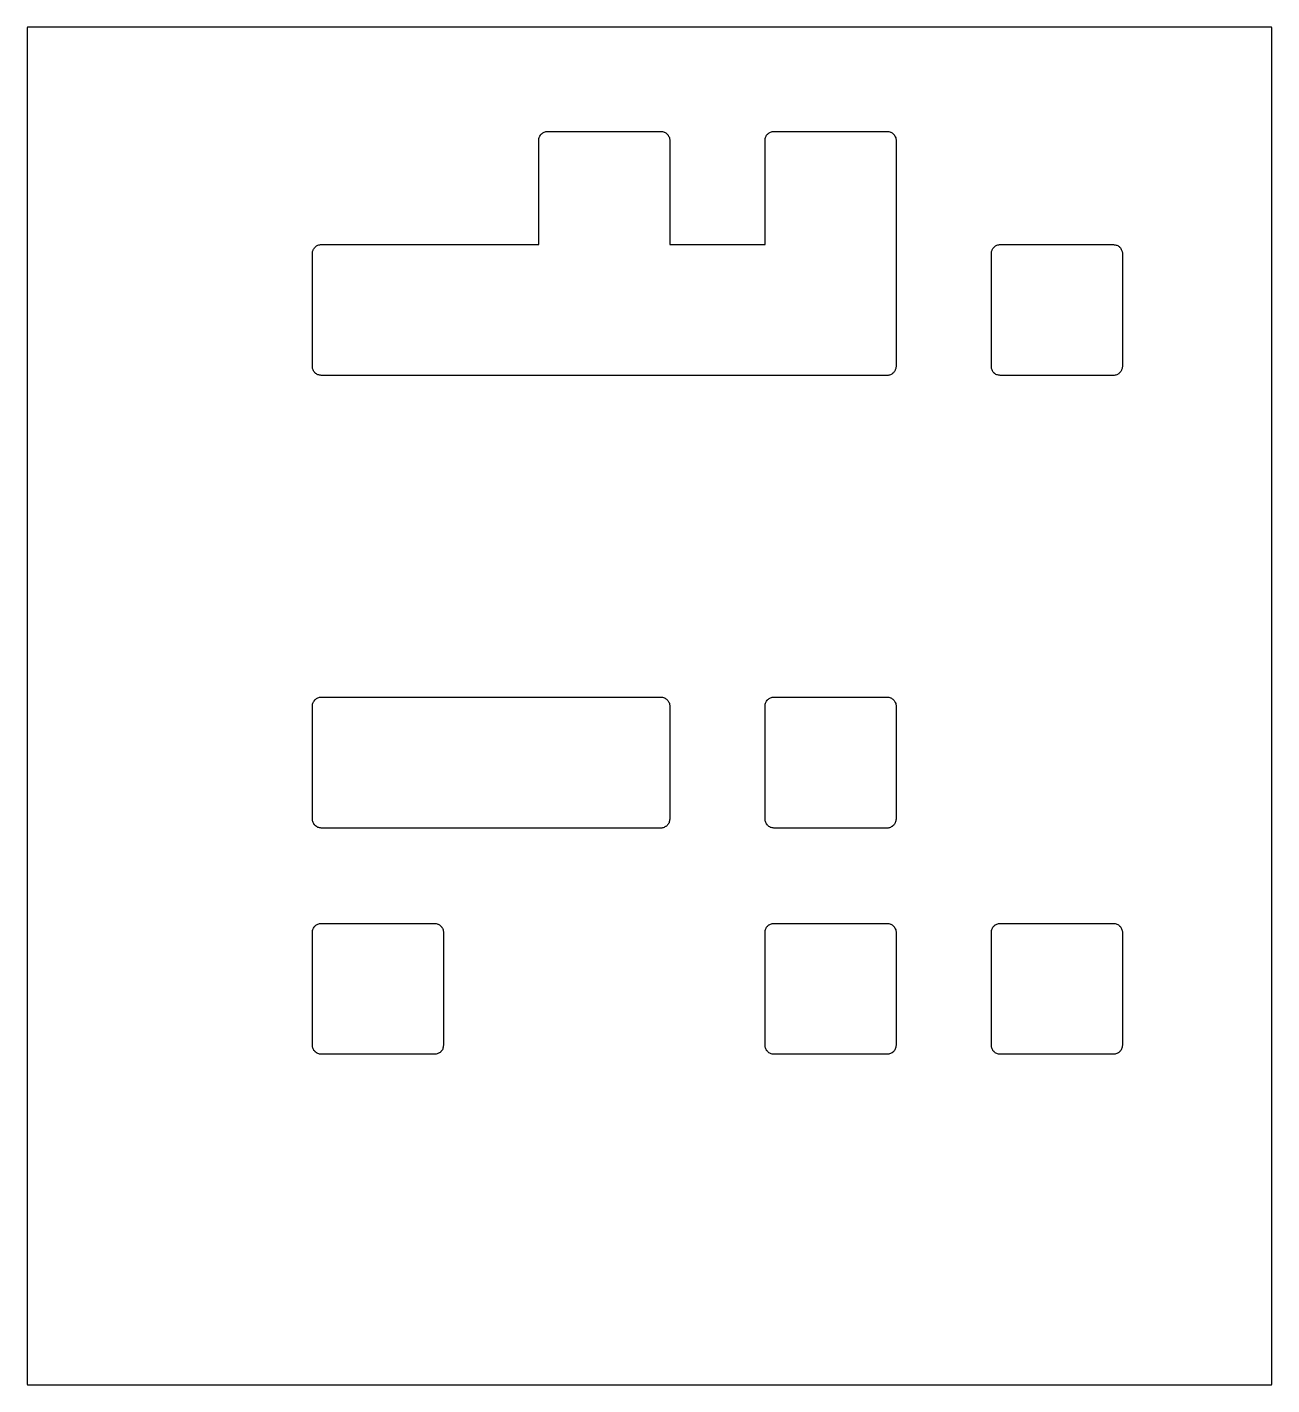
# Model space of a CAD drawing. Extents: x 49 to 143, y -158 to -38.
# Drawn here: x 111.63 to 118.62, y -123.57 to -115.95 of the extents above; entities that cross this region are included whole.
import ezdxf

# ---------------------------------------------------------------- set-up
doc = ezdxf.new("R2010")
doc.units = 0
doc.layers.add('BLACK', color=7, linetype='CONTINUOUS')

msp = doc.modelspace()

# ---------------------------------------------------------------- linework, layer by layer
at = {"layer": 'BLACK', "linetype": 'CONTINUOUS'}
for p, q in [((111.634, -115.952), (111.633, -115.957)), ((111.633, -115.957), (111.633, -123.565)), ((111.639, -115.951), (111.634, -115.952)), ((118.612, -115.951), (111.639, -115.951)), ((118.617, -115.952), (118.612, -115.951)), ((118.618, -115.957), (118.617, -115.952)), ((118.618, -123.565), (118.618, -115.957)), ((114.504, -116.585), (114.505, -116.581)), ((114.504, -116.586), (114.504, -116.585)), ((114.504, -117.171), (114.504, -116.586)), ((114.504, -116.586), (114.504, -116.586)), ((114.504, -116.586), (114.504, -116.586)), ((114.504, -116.586), (114.504, -116.586)), ((114.505, -116.576), (114.507, -116.571)), ((114.505, -116.581), (114.505, -116.576)), ((114.505, -116.576), (114.505, -116.576)), ((114.505, -116.576), (114.505, -116.576)), ((114.507, -116.571), (114.508, -116.567)), ((114.508, -116.566), (114.51, -116.562)), ((114.508, -116.567), (114.508, -116.566)), ((114.508, -116.566), (114.508, -116.566)), ((114.51, -116.562), (114.513, -116.558)), ((114.513, -116.558), (114.516, -116.554)), ((114.513, -116.558), (114.513, -116.558)), ((114.513, -116.558), (114.513, -116.558)), ((114.516, -116.554), (114.519, -116.551)), ((114.519, -116.55), (114.523, -116.547)), ((114.519, -116.551), (114.519, -116.55)), ((114.519, -116.55), (114.519, -116.55)), ((114.523, -116.547), (114.526, -116.544)), ((114.526, -116.544), (114.526, -116.544)), ((114.526, -116.544), (114.527, -116.544)), ((114.527, -116.544), (114.531, -116.542)), ((114.531, -116.542), (114.535, -116.54)), ((114.535, -116.54), (114.54, -116.538)), ((114.535, -116.54), (114.535, -116.54)), ((114.535, -116.54), (114.535, -116.54)), ((114.54, -116.538), (114.544, -116.537)), ((114.544, -116.537), (114.544, -116.537)), ((114.544, -116.537), (114.545, -116.537)), ((114.545, -116.537), (114.549, -116.536)), ((114.549, -116.536), (114.554, -116.536)), ((114.554, -116.536), (115.189, -116.536)), ((115.189, -116.536), (115.189, -116.536)), ((115.189, -116.536), (115.189, -116.536)), ((115.189, -116.536), (115.189, -116.536)), ((115.189, -116.536), (115.19, -116.536)), ((115.19, -116.536), (115.194, -116.537)), ((115.194, -116.537), (115.199, -116.537)), ((115.199, -116.537), (115.199, -116.537)), ((115.199, -116.537), (115.199, -116.537)), ((115.199, -116.537), (115.204, -116.539)), ((115.204, -116.539), (115.208, -116.54)), ((115.208, -116.54), (115.209, -116.54)), ((115.209, -116.54), (115.209, -116.54)), ((115.209, -116.54), (115.213, -116.542)), ((115.213, -116.542), (115.217, -116.545)), ((115.217, -116.545), (115.217, -116.545)), ((115.217, -116.545), (115.217, -116.545)), ((115.217, -116.545), (115.221, -116.548)), ((115.221, -116.548), (115.224, -116.551)), ((115.224, -116.551), (115.225, -116.551)), ((115.225, -116.551), (115.225, -116.551)), ((115.225, -116.551), (115.228, -116.555)), ((115.228, -116.555), (115.231, -116.558)), ((115.231, -116.558), (115.231, -116.558)), ((115.231, -116.558), (115.231, -116.559)), ((115.231, -116.559), (115.233, -116.563)), ((115.233, -116.563), (115.235, -116.567)), ((115.235, -116.567), (115.235, -116.567)), ((115.235, -116.567), (115.235, -116.567)), ((115.235, -116.567), (115.237, -116.572)), ((115.237, -116.572), (115.238, -116.576)), ((115.238, -116.576), (115.238, -116.576)), ((115.238, -116.576), (115.238, -116.577)), ((115.238, -116.577), (115.239, -116.581)), ((115.239, -116.581), (115.239, -116.586)), ((115.239, -116.586), (115.239, -117.171)), ((115.774, -116.585), (115.775, -116.581)), ((115.774, -116.586), (115.774, -116.585)), ((115.774, -117.171), (115.774, -116.586)), ((115.774, -116.586), (115.774, -116.586)), ((115.774, -116.586), (115.774, -116.586)), ((115.774, -116.586), (115.774, -116.586)), ((115.775, -116.576), (115.777, -116.571)), ((115.775, -116.581), (115.775, -116.576)), ((115.775, -116.576), (115.775, -116.576)), ((115.775, -116.576), (115.775, -116.576)), ((115.777, -116.571), (115.778, -116.567)), ((115.778, -116.566), (115.78, -116.562)), ((115.778, -116.567), (115.778, -116.566)), ((115.778, -116.566), (115.778, -116.566)), ((115.78, -116.562), (115.783, -116.558)), ((115.783, -116.558), (115.786, -116.554)), ((115.783, -116.558), (115.783, -116.558)), ((115.783, -116.558), (115.783, -116.558)), ((115.786, -116.554), (115.789, -116.551)), ((115.789, -116.55), (115.793, -116.547)), ((115.789, -116.551), (115.789, -116.55)), ((115.789, -116.55), (115.789, -116.55)), ((115.793, -116.547), (115.796, -116.544)), ((115.796, -116.544), (115.796, -116.544)), ((115.796, -116.544), (115.797, -116.544)), ((115.797, -116.544), (115.801, -116.542)), ((115.801, -116.542), (115.805, -116.54)), ((115.805, -116.54), (115.81, -116.538)), ((115.805, -116.54), (115.805, -116.54)), ((115.805, -116.54), (115.805, -116.54)), ((115.81, -116.538), (115.814, -116.537)), ((115.814, -116.537), (115.814, -116.537)), ((115.814, -116.537), (115.815, -116.537)), ((115.815, -116.537), (115.819, -116.536)), ((115.819, -116.536), (115.824, -116.536)), ((115.824, -116.536), (116.459, -116.536)), ((116.459, -116.536), (116.459, -116.536)), ((116.459, -116.536), (116.459, -116.536)), ((116.459, -116.536), (116.459, -116.536)), ((116.459, -116.536), (116.46, -116.536)), ((116.46, -116.536), (116.464, -116.537)), ((116.464, -116.537), (116.469, -116.537)), ((116.469, -116.537), (116.469, -116.537)), ((116.469, -116.537), (116.469, -116.537)), ((116.469, -116.537), (116.474, -116.539)), ((116.474, -116.539), (116.478, -116.54)), ((116.478, -116.54), (116.479, -116.54)), ((116.479, -116.54), (116.479, -116.54)), ((116.479, -116.54), (116.483, -116.542)), ((116.483, -116.542), (116.487, -116.545)), ((116.487, -116.545), (116.487, -116.545)), ((116.487, -116.545), (116.487, -116.545)), ((116.487, -116.545), (116.491, -116.548)), ((116.491, -116.548), (116.494, -116.551)), ((116.494, -116.551), (116.495, -116.551)), ((116.495, -116.551), (116.495, -116.551)), ((116.495, -116.551), (116.498, -116.555)), ((116.498, -116.555), (116.501, -116.558)), ((116.501, -116.558), (116.501, -116.558)), ((116.501, -116.558), (116.501, -116.559)), ((116.501, -116.559), (116.503, -116.563)), ((116.503, -116.563), (116.505, -116.567)), ((116.505, -116.567), (116.505, -116.567)), ((116.505, -116.567), (116.505, -116.567)), ((116.505, -116.567), (116.507, -116.572)), ((116.507, -116.572), (116.508, -116.576)), ((116.508, -116.576), (116.508, -116.576)), ((116.508, -116.576), (116.508, -116.577)), ((116.508, -116.577), (116.509, -116.581)), ((116.509, -116.581), (116.509, -116.586)), ((116.509, -116.586), (116.509, -117.856)), ((113.24, -117.197), (113.243, -117.193)), ((113.243, -117.193), (113.246, -117.189)), ((113.243, -117.193), (113.243, -117.193)), ((113.243, -117.193), (113.243, -117.193)), ((113.246, -117.189), (113.249, -117.186)), ((113.249, -117.185), (113.253, -117.182)), ((113.249, -117.186), (113.249, -117.185)), ((113.249, -117.185), (113.249, -117.185)), ((113.253, -117.182), (113.256, -117.179)), ((113.256, -117.179), (113.256, -117.179)), ((113.256, -117.179), (113.257, -117.179)), ((113.257, -117.179), (113.261, -117.177)), ((113.261, -117.177), (113.265, -117.175)), ((113.265, -117.175), (113.27, -117.173)), ((113.265, -117.175), (113.265, -117.175)), ((113.265, -117.175), (113.265, -117.175)), ((113.27, -117.173), (113.274, -117.172)), ((113.274, -117.172), (113.274, -117.172)), ((113.274, -117.172), (113.275, -117.172)), ((113.275, -117.172), (113.279, -117.171)), ((113.279, -117.171), (113.284, -117.171)), ((113.284, -117.171), (114.504, -117.171)), ((115.239, -117.171), (115.774, -117.171)), ((117.05, -117.197), (117.053, -117.193)), ((117.053, -117.193), (117.056, -117.189)), ((117.053, -117.193), (117.053, -117.193)), ((117.053, -117.193), (117.053, -117.193)), ((117.056, -117.189), (117.059, -117.186)), ((117.059, -117.185), (117.063, -117.182)), ((117.059, -117.186), (117.059, -117.185)), ((117.059, -117.185), (117.059, -117.185)), ((117.063, -117.182), (117.066, -117.179)), ((117.066, -117.179), (117.066, -117.179)), ((117.066, -117.179), (117.067, -117.179)), ((117.067, -117.179), (117.071, -117.177)), ((117.071, -117.177), (117.075, -117.175)), ((117.075, -117.175), (117.08, -117.173)), ((117.075, -117.175), (117.075, -117.175)), ((117.075, -117.175), (117.075, -117.175)), ((117.08, -117.173), (117.084, -117.172)), ((117.084, -117.172), (117.084, -117.172)), ((117.084, -117.172), (117.085, -117.172)), ((117.085, -117.172), (117.089, -117.171)), ((117.089, -117.171), (117.094, -117.171)), ((117.094, -117.171), (117.729, -117.171)), ((117.729, -117.171), (117.729, -117.171)), ((117.729, -117.171), (117.729, -117.171)), ((117.729, -117.171), (117.73, -117.171)), ((117.729, -117.171), (117.729, -117.171)), ((117.73, -117.171), (117.734, -117.172)), ((117.734, -117.172), (117.739, -117.172)), ((117.739, -117.172), (117.739, -117.172)), ((117.739, -117.172), (117.739, -117.172)), ((117.739, -117.172), (117.744, -117.174)), ((117.744, -117.174), (117.748, -117.175)), ((117.748, -117.175), (117.749, -117.175)), ((117.749, -117.175), (117.749, -117.175)), ((117.749, -117.175), (117.753, -117.177)), ((117.753, -117.177), (117.757, -117.18)), ((117.757, -117.18), (117.757, -117.18)), ((117.757, -117.18), (117.757, -117.18)), ((117.757, -117.18), (117.761, -117.183)), ((117.761, -117.183), (117.764, -117.186)), ((117.764, -117.186), (117.765, -117.186)), ((117.765, -117.186), (117.765, -117.186)), ((117.765, -117.186), (117.768, -117.19)), ((117.768, -117.19), (117.771, -117.193)), ((117.771, -117.193), (117.771, -117.193)), ((117.771, -117.193), (117.771, -117.194)), ((117.771, -117.194), (117.773, -117.198)), ((113.234, -117.22), (113.235, -117.216)), ((113.234, -117.221), (113.234, -117.22)), ((113.234, -117.856), (113.234, -117.221)), ((113.234, -117.221), (113.234, -117.221)), ((113.234, -117.221), (113.234, -117.221)), ((113.234, -117.221), (113.234, -117.221)), ((113.235, -117.211), (113.237, -117.206)), ((113.235, -117.216), (113.235, -117.211)), ((113.235, -117.211), (113.235, -117.211)), ((113.235, -117.211), (113.235, -117.211)), ((113.237, -117.206), (113.238, -117.202)), ((113.238, -117.201), (113.24, -117.197)), ((113.238, -117.202), (113.238, -117.201)), ((113.238, -117.201), (113.238, -117.201)), ((117.044, -117.22), (117.045, -117.216)), ((117.044, -117.221), (117.044, -117.22)), ((117.044, -117.856), (117.044, -117.221)), ((117.044, -117.221), (117.044, -117.221)), ((117.044, -117.221), (117.044, -117.221)), ((117.044, -117.221), (117.044, -117.221)), ((117.045, -117.211), (117.047, -117.206)), ((117.045, -117.216), (117.045, -117.211)), ((117.045, -117.211), (117.045, -117.211)), ((117.045, -117.211), (117.045, -117.211)), ((117.047, -117.206), (117.048, -117.202)), ((117.048, -117.201), (117.05, -117.197)), ((117.048, -117.202), (117.048, -117.201)), ((117.048, -117.201), (117.048, -117.201)), ((117.773, -117.198), (117.775, -117.202)), ((117.775, -117.202), (117.775, -117.202)), ((117.775, -117.202), (117.775, -117.202)), ((117.775, -117.202), (117.777, -117.207)), ((117.777, -117.207), (117.778, -117.211)), ((117.778, -117.211), (117.778, -117.211)), ((117.778, -117.211), (117.778, -117.212)), ((117.778, -117.212), (117.779, -117.216)), ((117.779, -117.216), (117.779, -117.221)), ((117.779, -117.221), (117.779, -117.856)), ((113.234, -117.861), (113.234, -117.856)), ((113.235, -117.865), (113.234, -117.861)), ((113.235, -117.866), (113.235, -117.865)), ((113.236, -117.87), (113.235, -117.866)), ((113.235, -117.866), (113.235, -117.866)), ((113.238, -117.875), (113.236, -117.87)), ((113.24, -117.879), (113.238, -117.875)), ((113.238, -117.875), (113.238, -117.875)), ((113.238, -117.875), (113.238, -117.875)), ((113.242, -117.883), (113.24, -117.879)), ((116.503, -117.88), (116.5, -117.884)), ((116.505, -117.876), (116.503, -117.88)), ((116.506, -117.871), (116.505, -117.875)), ((116.505, -117.875), (116.505, -117.876)), ((116.505, -117.876), (116.505, -117.876)), ((116.508, -117.866), (116.506, -117.871)), ((116.509, -117.857), (116.508, -117.861)), ((116.508, -117.861), (116.508, -117.866)), ((116.508, -117.866), (116.508, -117.866)), ((116.508, -117.866), (116.508, -117.866)), ((116.509, -117.856), (116.509, -117.856)), ((116.509, -117.856), (116.509, -117.856)), ((116.509, -117.856), (116.509, -117.857)), ((116.509, -117.856), (116.509, -117.856)), ((117.044, -117.861), (117.044, -117.856)), ((117.045, -117.865), (117.044, -117.861)), ((117.045, -117.866), (117.045, -117.865)), ((117.046, -117.87), (117.045, -117.866)), ((117.045, -117.866), (117.045, -117.866)), ((117.048, -117.875), (117.046, -117.87)), ((117.05, -117.879), (117.048, -117.875)), ((117.048, -117.875), (117.048, -117.875)), ((117.048, -117.875), (117.048, -117.875)), ((117.052, -117.883), (117.05, -117.879)), ((117.773, -117.88), (117.77, -117.884)), ((117.775, -117.876), (117.773, -117.88)), ((117.776, -117.871), (117.775, -117.875)), ((117.775, -117.875), (117.775, -117.876)), ((117.775, -117.876), (117.775, -117.876)), ((117.778, -117.866), (117.776, -117.871)), ((117.779, -117.857), (117.778, -117.861)), ((117.778, -117.861), (117.778, -117.866)), ((117.778, -117.866), (117.778, -117.866)), ((117.778, -117.866), (117.778, -117.866)), ((117.779, -117.856), (117.779, -117.856)), ((117.779, -117.856), (117.779, -117.856)), ((117.779, -117.856), (117.779, -117.856)), ((117.779, -117.856), (117.779, -117.857)), ((113.242, -117.884), (113.242, -117.883)), ((113.245, -117.887), (113.242, -117.884)), ((113.242, -117.884), (113.242, -117.884)), ((113.248, -117.891), (113.245, -117.887)), ((113.249, -117.891), (113.248, -117.891)), ((113.248, -117.891), (113.248, -117.891)), ((113.252, -117.894), (113.249, -117.891)), ((113.256, -117.897), (113.252, -117.894)), ((113.26, -117.9), (113.256, -117.897)), ((113.256, -117.897), (113.256, -117.897)), ((113.256, -117.897), (113.256, -117.897)), ((113.264, -117.902), (113.26, -117.9)), ((113.265, -117.902), (113.264, -117.902)), ((113.264, -117.902), (113.264, -117.902)), ((113.269, -117.903), (113.265, -117.902)), ((113.274, -117.905), (113.269, -117.903)), ((113.279, -117.905), (113.274, -117.905)), ((113.274, -117.905), (113.274, -117.905)), ((113.274, -117.905), (113.274, -117.905)), ((113.283, -117.906), (113.279, -117.905)), ((113.284, -117.906), (113.283, -117.906)), ((116.459, -117.906), (113.284, -117.906)), ((113.284, -117.906), (113.284, -117.906)), ((113.284, -117.906), (113.284, -117.906)), ((113.284, -117.906), (113.284, -117.906)), ((116.464, -117.906), (116.459, -117.906)), ((116.468, -117.905), (116.464, -117.906)), ((116.469, -117.905), (116.468, -117.905)), ((116.473, -117.904), (116.469, -117.905)), ((116.469, -117.905), (116.469, -117.905)), ((116.478, -117.902), (116.473, -117.904)), ((116.482, -117.9), (116.478, -117.902)), ((116.478, -117.902), (116.478, -117.902)), ((116.478, -117.902), (116.478, -117.902)), ((116.486, -117.898), (116.482, -117.9)), ((116.487, -117.898), (116.486, -117.898)), ((116.49, -117.895), (116.487, -117.898)), ((116.487, -117.898), (116.487, -117.898)), ((116.494, -117.892), (116.49, -117.895)), ((116.497, -117.888), (116.494, -117.891)), ((116.494, -117.891), (116.494, -117.892)), ((116.494, -117.892), (116.494, -117.892)), ((116.5, -117.884), (116.497, -117.888)), ((116.5, -117.884), (116.5, -117.884)), ((116.5, -117.884), (116.5, -117.884)), ((117.052, -117.884), (117.052, -117.883)), ((117.055, -117.887), (117.052, -117.884)), ((117.052, -117.884), (117.052, -117.884)), ((117.058, -117.891), (117.055, -117.887)), ((117.059, -117.891), (117.058, -117.891)), ((117.058, -117.891), (117.058, -117.891)), ((117.062, -117.894), (117.059, -117.891)), ((117.066, -117.897), (117.062, -117.894)), ((117.07, -117.9), (117.066, -117.897)), ((117.066, -117.897), (117.066, -117.897)), ((117.066, -117.897), (117.066, -117.897)), ((117.074, -117.902), (117.07, -117.9)), ((117.075, -117.902), (117.074, -117.902)), ((117.074, -117.902), (117.074, -117.902)), ((117.079, -117.903), (117.075, -117.902)), ((117.084, -117.905), (117.079, -117.903)), ((117.089, -117.905), (117.084, -117.905)), ((117.084, -117.905), (117.084, -117.905)), ((117.084, -117.905), (117.084, -117.905)), ((117.093, -117.906), (117.089, -117.905)), ((117.094, -117.906), (117.093, -117.906)), ((117.729, -117.906), (117.094, -117.906)), ((117.094, -117.906), (117.094, -117.906)), ((117.094, -117.906), (117.094, -117.906)), ((117.094, -117.906), (117.094, -117.906)), ((117.734, -117.906), (117.729, -117.906)), ((117.738, -117.905), (117.734, -117.906)), ((117.739, -117.905), (117.738, -117.905)), ((117.743, -117.904), (117.739, -117.905)), ((117.739, -117.905), (117.739, -117.905)), ((117.748, -117.902), (117.743, -117.904)), ((117.752, -117.9), (117.748, -117.902)), ((117.748, -117.902), (117.748, -117.902)), ((117.748, -117.902), (117.748, -117.902)), ((117.756, -117.898), (117.752, -117.9)), ((117.757, -117.898), (117.756, -117.898)), ((117.76, -117.895), (117.757, -117.898)), ((117.757, -117.898), (117.757, -117.898)), ((117.764, -117.892), (117.76, -117.895)), ((117.767, -117.888), (117.764, -117.891)), ((117.764, -117.891), (117.764, -117.892)), ((117.764, -117.892), (117.764, -117.892)), ((117.77, -117.884), (117.767, -117.888)), ((117.77, -117.884), (117.77, -117.884)), ((117.77, -117.884), (117.77, -117.884)), ((113.234, -119.76), (113.235, -119.756)), ((113.234, -119.761), (113.234, -119.76)), ((113.234, -120.396), (113.234, -119.761)), ((113.234, -119.761), (113.234, -119.761)), ((113.234, -119.761), (113.234, -119.761)), ((113.234, -119.761), (113.234, -119.761)), ((113.235, -119.751), (113.237, -119.746)), ((113.235, -119.756), (113.235, -119.751)), ((113.235, -119.751), (113.235, -119.751)), ((113.235, -119.751), (113.235, -119.751)), ((113.237, -119.746), (113.238, -119.742)), ((113.238, -119.741), (113.24, -119.737)), ((113.238, -119.742), (113.238, -119.741)), ((113.238, -119.741), (113.238, -119.741)), ((113.24, -119.737), (113.243, -119.733)), ((113.243, -119.733), (113.246, -119.729)), ((113.243, -119.733), (113.243, -119.733)), ((113.243, -119.733), (113.243, -119.733)), ((113.246, -119.729), (113.249, -119.726)), ((113.249, -119.725), (113.253, -119.722)), ((113.249, -119.726), (113.249, -119.725)), ((113.249, -119.725), (113.249, -119.725)), ((113.253, -119.722), (113.256, -119.719)), ((113.256, -119.719), (113.256, -119.719)), ((113.256, -119.719), (113.257, -119.719)), ((113.257, -119.719), (113.261, -119.717)), ((113.261, -119.717), (113.265, -119.715)), ((113.265, -119.715), (113.27, -119.713)), ((113.265, -119.715), (113.265, -119.715)), ((113.265, -119.715), (113.265, -119.715)), ((113.27, -119.713), (113.274, -119.712)), ((113.274, -119.712), (113.274, -119.712)), ((113.274, -119.712), (113.275, -119.712)), ((113.275, -119.712), (113.279, -119.711)), ((113.279, -119.711), (113.284, -119.711)), ((113.284, -119.711), (115.189, -119.711)), ((115.189, -119.711), (115.189, -119.711)), ((115.189, -119.711), (115.189, -119.711)), ((115.189, -119.711), (115.189, -119.711)), ((115.189, -119.711), (115.19, -119.711)), ((115.19, -119.711), (115.194, -119.712)), ((115.194, -119.712), (115.199, -119.712)), ((115.199, -119.712), (115.199, -119.712)), ((115.199, -119.712), (115.199, -119.712)), ((115.199, -119.712), (115.204, -119.714)), ((115.204, -119.714), (115.208, -119.715)), ((115.208, -119.715), (115.209, -119.715)), ((115.209, -119.715), (115.209, -119.715)), ((115.209, -119.715), (115.213, -119.717)), ((115.213, -119.717), (115.217, -119.72)), ((115.217, -119.72), (115.217, -119.72)), ((115.217, -119.72), (115.217, -119.72)), ((115.217, -119.72), (115.221, -119.723)), ((115.221, -119.723), (115.224, -119.726)), ((115.224, -119.726), (115.225, -119.726)), ((115.225, -119.726), (115.225, -119.726)), ((115.225, -119.726), (115.228, -119.73)), ((115.228, -119.73), (115.231, -119.733)), ((115.231, -119.733), (115.231, -119.733)), ((115.231, -119.733), (115.231, -119.734)), ((115.231, -119.734), (115.233, -119.738)), ((115.233, -119.738), (115.235, -119.742)), ((115.235, -119.742), (115.235, -119.742)), ((115.235, -119.742), (115.235, -119.742)), ((115.235, -119.742), (115.237, -119.747)), ((115.237, -119.747), (115.238, -119.751)), ((115.238, -119.751), (115.238, -119.751)), ((115.238, -119.751), (115.238, -119.752)), ((115.238, -119.752), (115.239, -119.756)), ((115.239, -119.756), (115.239, -119.761)), ((115.239, -119.761), (115.239, -120.396)), ((115.774, -119.76), (115.775, -119.756)), ((115.774, -119.761), (115.774, -119.76)), ((115.774, -120.396), (115.774, -119.761)), ((115.774, -119.761), (115.774, -119.761)), ((115.774, -119.761), (115.774, -119.761)), ((115.774, -119.761), (115.774, -119.761)), ((115.775, -119.751), (115.777, -119.746)), ((115.775, -119.756), (115.775, -119.751)), ((115.775, -119.751), (115.775, -119.751)), ((115.775, -119.751), (115.775, -119.751)), ((115.777, -119.746), (115.778, -119.742)), ((115.778, -119.741), (115.78, -119.737)), ((115.778, -119.742), (115.778, -119.741)), ((115.778, -119.741), (115.778, -119.741)), ((115.78, -119.737), (115.783, -119.733)), ((115.783, -119.733), (115.786, -119.729)), ((115.783, -119.733), (115.783, -119.733)), ((115.783, -119.733), (115.783, -119.733)), ((115.786, -119.729), (115.789, -119.726)), ((115.789, -119.725), (115.793, -119.722)), ((115.789, -119.726), (115.789, -119.725)), ((115.789, -119.725), (115.789, -119.725)), ((115.793, -119.722), (115.796, -119.719)), ((115.796, -119.719), (115.796, -119.719)), ((115.796, -119.719), (115.797, -119.719)), ((115.797, -119.719), (115.801, -119.717)), ((115.801, -119.717), (115.805, -119.715)), ((115.805, -119.715), (115.81, -119.713)), ((115.805, -119.715), (115.805, -119.715)), ((115.805, -119.715), (115.805, -119.715)), ((115.81, -119.713), (115.814, -119.712)), ((115.814, -119.712), (115.814, -119.712)), ((115.814, -119.712), (115.815, -119.712)), ((115.815, -119.712), (115.819, -119.711)), ((115.819, -119.711), (115.824, -119.711)), ((115.824, -119.711), (116.459, -119.711)), ((116.459, -119.711), (116.459, -119.711)), ((116.459, -119.711), (116.459, -119.711)), ((116.459, -119.711), (116.46, -119.711)), ((116.459, -119.711), (116.459, -119.711)), ((116.46, -119.711), (116.464, -119.712)), ((116.464, -119.712), (116.469, -119.712)), ((116.469, -119.712), (116.469, -119.712)), ((116.469, -119.712), (116.469, -119.712)), ((116.469, -119.712), (116.474, -119.714)), ((116.474, -119.714), (116.478, -119.715)), ((116.478, -119.715), (116.479, -119.715)), ((116.479, -119.715), (116.479, -119.715)), ((116.479, -119.715), (116.483, -119.717)), ((116.483, -119.717), (116.487, -119.72)), ((116.487, -119.72), (116.487, -119.72)), ((116.487, -119.72), (116.487, -119.72)), ((116.487, -119.72), (116.491, -119.723)), ((116.491, -119.723), (116.494, -119.726)), ((116.494, -119.726), (116.495, -119.726)), ((116.495, -119.726), (116.495, -119.726)), ((116.495, -119.726), (116.498, -119.73)), ((116.498, -119.73), (116.501, -119.733)), ((116.501, -119.733), (116.501, -119.733)), ((116.501, -119.733), (116.501, -119.734)), ((116.501, -119.734), (116.503, -119.738)), ((116.503, -119.738), (116.505, -119.742)), ((116.505, -119.742), (116.505, -119.742)), ((116.505, -119.742), (116.505, -119.742)), ((116.505, -119.742), (116.507, -119.747)), ((116.507, -119.747), (116.508, -119.751)), ((116.508, -119.751), (116.508, -119.751)), ((116.508, -119.751), (116.508, -119.752)), ((116.508, -119.752), (116.509, -119.756)), ((116.509, -119.756), (116.509, -119.761)), ((116.509, -119.761), (116.509, -120.396)), ((113.234, -120.401), (113.234, -120.396)), ((115.239, -120.396), (115.239, -120.396)), ((115.239, -120.396), (115.239, -120.396)), ((115.239, -120.396), (115.239, -120.396)), ((115.239, -120.396), (115.239, -120.397)), ((115.774, -120.401), (115.774, -120.396)), ((116.509, -120.396), (116.509, -120.396)), ((116.509, -120.396), (116.509, -120.396)), ((116.509, -120.396), (116.509, -120.396)), ((116.509, -120.396), (116.509, -120.397)), ((113.235, -120.405), (113.234, -120.401)), ((113.235, -120.406), (113.235, -120.405)), ((113.236, -120.41), (113.235, -120.406)), ((113.235, -120.406), (113.235, -120.406)), ((113.238, -120.415), (113.236, -120.41)), ((113.24, -120.419), (113.238, -120.415)), ((113.238, -120.415), (113.238, -120.415)), ((113.238, -120.415), (113.238, -120.415)), ((113.242, -120.423), (113.24, -120.419)), ((113.242, -120.424), (113.242, -120.423)), ((113.245, -120.427), (113.242, -120.424)), ((113.242, -120.424), (113.242, -120.424)), ((113.248, -120.431), (113.245, -120.427)), ((113.249, -120.431), (113.248, -120.431)), ((113.248, -120.431), (113.248, -120.431)), ((113.252, -120.434), (113.249, -120.431)), ((113.256, -120.437), (113.252, -120.434)), ((113.26, -120.44), (113.256, -120.437)), ((113.256, -120.437), (113.256, -120.437)), ((113.256, -120.437), (113.256, -120.437)), ((113.264, -120.442), (113.26, -120.44)), ((113.265, -120.442), (113.264, -120.442)), ((113.264, -120.442), (113.264, -120.442)), ((113.269, -120.443), (113.265, -120.442)), ((113.274, -120.445), (113.269, -120.443)), ((113.279, -120.445), (113.274, -120.445)), ((113.274, -120.445), (113.274, -120.445)), ((113.274, -120.445), (113.274, -120.445)), ((113.283, -120.446), (113.279, -120.445)), ((113.284, -120.446), (113.283, -120.446)), ((113.284, -120.446), (113.284, -120.446)), ((113.284, -120.446), (113.284, -120.446)), ((115.189, -120.446), (113.284, -120.446)), ((113.284, -120.446), (113.284, -120.446)), ((115.194, -120.446), (115.189, -120.446)), ((115.198, -120.445), (115.194, -120.446)), ((115.199, -120.445), (115.198, -120.445)), ((115.203, -120.444), (115.199, -120.445)), ((115.199, -120.445), (115.199, -120.445)), ((115.208, -120.442), (115.203, -120.444)), ((115.212, -120.44), (115.208, -120.442)), ((115.208, -120.442), (115.208, -120.442)), ((115.208, -120.442), (115.208, -120.442)), ((115.216, -120.438), (115.212, -120.44)), ((115.217, -120.438), (115.216, -120.438)), ((115.22, -120.435), (115.217, -120.438)), ((115.217, -120.438), (115.217, -120.438)), ((115.224, -120.432), (115.22, -120.435)), ((115.227, -120.428), (115.224, -120.431)), ((115.224, -120.431), (115.224, -120.432)), ((115.224, -120.432), (115.224, -120.432)), ((115.23, -120.424), (115.227, -120.428)), ((115.233, -120.42), (115.23, -120.424)), ((115.23, -120.424), (115.23, -120.424)), ((115.23, -120.424), (115.23, -120.424)), ((115.235, -120.416), (115.233, -120.42)), ((115.236, -120.411), (115.235, -120.415)), ((115.235, -120.415), (115.235, -120.416)), ((115.235, -120.416), (115.235, -120.416)), ((115.238, -120.406), (115.236, -120.411)), ((115.239, -120.397), (115.238, -120.401)), ((115.238, -120.401), (115.238, -120.406)), ((115.238, -120.406), (115.238, -120.406)), ((115.238, -120.406), (115.238, -120.406)), ((115.775, -120.405), (115.774, -120.401)), ((115.775, -120.406), (115.775, -120.405)), ((115.776, -120.41), (115.775, -120.406)), ((115.775, -120.406), (115.775, -120.406)), ((115.778, -120.415), (115.776, -120.41)), ((115.78, -120.419), (115.778, -120.415)), ((115.778, -120.415), (115.778, -120.415)), ((115.778, -120.415), (115.778, -120.415)), ((115.782, -120.423), (115.78, -120.419)), ((115.782, -120.424), (115.782, -120.423)), ((115.785, -120.427), (115.782, -120.424)), ((115.782, -120.424), (115.782, -120.424)), ((115.788, -120.431), (115.785, -120.427)), ((115.789, -120.431), (115.788, -120.431)), ((115.788, -120.431), (115.788, -120.431)), ((115.792, -120.434), (115.789, -120.431)), ((115.796, -120.437), (115.792, -120.434)), ((115.8, -120.44), (115.796, -120.437)), ((115.796, -120.437), (115.796, -120.437)), ((115.796, -120.437), (115.796, -120.437)), ((115.804, -120.442), (115.8, -120.44)), ((115.805, -120.442), (115.804, -120.442)), ((115.804, -120.442), (115.804, -120.442)), ((115.809, -120.443), (115.805, -120.442)), ((115.814, -120.445), (115.809, -120.443)), ((115.819, -120.445), (115.814, -120.445)), ((115.814, -120.445), (115.814, -120.445)), ((115.814, -120.445), (115.814, -120.445)), ((115.823, -120.446), (115.819, -120.445)), ((115.824, -120.446), (115.823, -120.446)), ((116.459, -120.446), (115.824, -120.446)), ((115.824, -120.446), (115.824, -120.446)), ((115.824, -120.446), (115.824, -120.446)), ((115.824, -120.446), (115.824, -120.446)), ((116.464, -120.446), (116.459, -120.446)), ((116.468, -120.445), (116.464, -120.446)), ((116.469, -120.445), (116.468, -120.445)), ((116.473, -120.444), (116.469, -120.445)), ((116.469, -120.445), (116.469, -120.445)), ((116.478, -120.442), (116.473, -120.444)), ((116.482, -120.44), (116.478, -120.442)), ((116.478, -120.442), (116.478, -120.442)), ((116.478, -120.442), (116.478, -120.442)), ((116.486, -120.438), (116.482, -120.44)), ((116.487, -120.438), (116.486, -120.438)), ((116.49, -120.435), (116.487, -120.438)), ((116.487, -120.438), (116.487, -120.438)), ((116.494, -120.432), (116.49, -120.435)), ((116.497, -120.428), (116.494, -120.431)), ((116.494, -120.431), (116.494, -120.432)), ((116.494, -120.432), (116.494, -120.432)), ((116.5, -120.424), (116.497, -120.428)), ((116.503, -120.42), (116.5, -120.424)), ((116.5, -120.424), (116.5, -120.424)), ((116.5, -120.424), (116.5, -120.424)), ((116.505, -120.416), (116.503, -120.42)), ((116.506, -120.411), (116.505, -120.415)), ((116.505, -120.415), (116.505, -120.416)), ((116.505, -120.416), (116.505, -120.416)), ((116.508, -120.406), (116.506, -120.411)), ((116.509, -120.397), (116.508, -120.401)), ((116.508, -120.401), (116.508, -120.406)), ((116.508, -120.406), (116.508, -120.406)), ((116.508, -120.406), (116.508, -120.406)), ((113.24, -121.007), (113.243, -121.003)), ((113.243, -121.003), (113.246, -120.999)), ((113.243, -121.003), (113.243, -121.003)), ((113.243, -121.003), (113.243, -121.003)), ((113.246, -120.999), (113.249, -120.996)), ((113.249, -120.995), (113.253, -120.992)), ((113.249, -120.996), (113.249, -120.995)), ((113.249, -120.995), (113.249, -120.995)), ((113.253, -120.992), (113.256, -120.989)), ((113.256, -120.989), (113.256, -120.989)), ((113.256, -120.989), (113.257, -120.989)), ((113.257, -120.989), (113.261, -120.987)), ((113.261, -120.987), (113.265, -120.985)), ((113.265, -120.985), (113.27, -120.983)), ((113.265, -120.985), (113.265, -120.985)), ((113.265, -120.985), (113.265, -120.985)), ((113.27, -120.983), (113.274, -120.982)), ((113.274, -120.982), (113.274, -120.982)), ((113.274, -120.982), (113.275, -120.982)), ((113.275, -120.982), (113.279, -120.981)), ((113.279, -120.981), (113.284, -120.981)), ((113.284, -120.981), (113.919, -120.981)), ((113.919, -120.981), (113.919, -120.981)), ((113.919, -120.981), (113.919, -120.981)), ((113.919, -120.981), (113.92, -120.981)), ((113.919, -120.981), (113.919, -120.981)), ((113.92, -120.981), (113.924, -120.982)), ((113.924, -120.982), (113.929, -120.982)), ((113.929, -120.982), (113.929, -120.982)), ((113.929, -120.982), (113.929, -120.982)), ((113.929, -120.982), (113.934, -120.984)), ((113.934, -120.984), (113.938, -120.985)), ((113.938, -120.985), (113.939, -120.985)), ((113.939, -120.985), (113.939, -120.985)), ((113.939, -120.985), (113.943, -120.987)), ((113.943, -120.987), (113.947, -120.99)), ((113.947, -120.99), (113.947, -120.99)), ((113.947, -120.99), (113.947, -120.99)), ((113.947, -120.99), (113.951, -120.993)), ((113.951, -120.993), (113.954, -120.996)), ((113.954, -120.996), (113.955, -120.996)), ((113.955, -120.996), (113.955, -120.996)), ((113.955, -120.996), (113.958, -121)), ((113.958, -121), (113.961, -121.003)), ((113.961, -121.003), (113.961, -121.003)), ((113.961, -121.003), (113.961, -121.004)), ((113.961, -121.004), (113.963, -121.008)), ((115.78, -121.007), (115.783, -121.003)), ((115.783, -121.003), (115.786, -120.999)), ((115.783, -121.003), (115.783, -121.003)), ((115.783, -121.003), (115.783, -121.003)), ((115.786, -120.999), (115.789, -120.996)), ((115.789, -120.995), (115.793, -120.992)), ((115.789, -120.996), (115.789, -120.995)), ((115.789, -120.995), (115.789, -120.995)), ((115.793, -120.992), (115.796, -120.989)), ((115.796, -120.989), (115.796, -120.989)), ((115.796, -120.989), (115.797, -120.989)), ((115.797, -120.989), (115.801, -120.987)), ((115.801, -120.987), (115.805, -120.985)), ((115.805, -120.985), (115.81, -120.983)), ((115.805, -120.985), (115.805, -120.985)), ((115.805, -120.985), (115.805, -120.985)), ((115.81, -120.983), (115.814, -120.982)), ((115.814, -120.982), (115.814, -120.982)), ((115.814, -120.982), (115.815, -120.982)), ((115.815, -120.982), (115.819, -120.981)), ((115.819, -120.981), (115.824, -120.981)), ((115.824, -120.981), (116.459, -120.981)), ((116.459, -120.981), (116.459, -120.981)), ((116.459, -120.981), (116.459, -120.981)), ((116.459, -120.981), (116.46, -120.981)), ((116.459, -120.981), (116.459, -120.981)), ((116.46, -120.981), (116.464, -120.982)), ((116.464, -120.982), (116.469, -120.982)), ((116.469, -120.982), (116.469, -120.982)), ((116.469, -120.982), (116.469, -120.982)), ((116.469, -120.982), (116.474, -120.984)), ((116.474, -120.984), (116.478, -120.985)), ((116.478, -120.985), (116.479, -120.985)), ((116.479, -120.985), (116.479, -120.985)), ((116.479, -120.985), (116.483, -120.987)), ((116.483, -120.987), (116.487, -120.99)), ((116.487, -120.99), (116.487, -120.99)), ((116.487, -120.99), (116.487, -120.99)), ((116.487, -120.99), (116.491, -120.993)), ((116.491, -120.993), (116.494, -120.996)), ((116.494, -120.996), (116.495, -120.996)), ((116.495, -120.996), (116.495, -120.996)), ((116.495, -120.996), (116.498, -121)), ((116.498, -121), (116.501, -121.003)), ((116.501, -121.003), (116.501, -121.003)), ((116.501, -121.003), (116.501, -121.004)), ((116.501, -121.004), (116.503, -121.008)), ((117.05, -121.007), (117.053, -121.003)), ((117.053, -121.003), (117.056, -120.999)), ((117.053, -121.003), (117.053, -121.003)), ((117.053, -121.003), (117.053, -121.003)), ((117.056, -120.999), (117.059, -120.996)), ((117.059, -120.995), (117.063, -120.992)), ((117.059, -120.996), (117.059, -120.995)), ((117.059, -120.995), (117.059, -120.995)), ((117.063, -120.992), (117.066, -120.989)), ((117.066, -120.989), (117.066, -120.989)), ((117.066, -120.989), (117.067, -120.989)), ((117.067, -120.989), (117.071, -120.987)), ((117.071, -120.987), (117.075, -120.985)), ((117.075, -120.985), (117.08, -120.983)), ((117.075, -120.985), (117.075, -120.985)), ((117.075, -120.985), (117.075, -120.985)), ((117.08, -120.983), (117.084, -120.982)), ((117.084, -120.982), (117.084, -120.982)), ((117.084, -120.982), (117.085, -120.982)), ((117.085, -120.982), (117.089, -120.981)), ((117.089, -120.981), (117.094, -120.981)), ((117.094, -120.981), (117.729, -120.981)), ((117.729, -120.981), (117.729, -120.981)), ((117.729, -120.981), (117.729, -120.981)), ((117.729, -120.981), (117.73, -120.981)), ((117.729, -120.981), (117.729, -120.981)), ((117.73, -120.981), (117.734, -120.982)), ((117.734, -120.982), (117.739, -120.982)), ((117.739, -120.982), (117.739, -120.982)), ((117.739, -120.982), (117.739, -120.982)), ((117.739, -120.982), (117.744, -120.984)), ((117.744, -120.984), (117.748, -120.985)), ((117.748, -120.985), (117.749, -120.985)), ((117.749, -120.985), (117.749, -120.985)), ((117.749, -120.985), (117.753, -120.987)), ((117.753, -120.987), (117.757, -120.99)), ((117.757, -120.99), (117.757, -120.99)), ((117.757, -120.99), (117.757, -120.99)), ((117.757, -120.99), (117.761, -120.993)), ((117.761, -120.993), (117.764, -120.996)), ((117.764, -120.996), (117.765, -120.996)), ((117.765, -120.996), (117.765, -120.996)), ((117.765, -120.996), (117.768, -121)), ((117.768, -121), (117.771, -121.003)), ((117.771, -121.003), (117.771, -121.003)), ((117.771, -121.003), (117.771, -121.004)), ((117.771, -121.004), (117.773, -121.008)), ((113.234, -121.03), (113.235, -121.026)), ((113.234, -121.031), (113.234, -121.03)), ((113.234, -121.666), (113.234, -121.031)), ((113.234, -121.031), (113.234, -121.031)), ((113.234, -121.031), (113.234, -121.031)), ((113.234, -121.031), (113.234, -121.031)), ((113.235, -121.021), (113.237, -121.016)), ((113.235, -121.026), (113.235, -121.021)), ((113.235, -121.021), (113.235, -121.021)), ((113.235, -121.021), (113.235, -121.021)), ((113.237, -121.016), (113.238, -121.012)), ((113.238, -121.011), (113.24, -121.007)), ((113.238, -121.012), (113.238, -121.011)), ((113.238, -121.011), (113.238, -121.011)), ((113.963, -121.008), (113.965, -121.012)), ((113.965, -121.012), (113.965, -121.012)), ((113.965, -121.012), (113.965, -121.012)), ((113.965, -121.012), (113.967, -121.017)), ((113.967, -121.017), (113.968, -121.021)), ((113.968, -121.021), (113.968, -121.021)), ((113.968, -121.021), (113.968, -121.022)), ((113.968, -121.022), (113.969, -121.026)), ((113.969, -121.026), (113.969, -121.031)), ((113.969, -121.031), (113.969, -121.666)), ((115.774, -121.03), (115.775, -121.026)), ((115.774, -121.031), (115.774, -121.03)), ((115.774, -121.666), (115.774, -121.031)), ((115.774, -121.031), (115.774, -121.031)), ((115.774, -121.031), (115.774, -121.031)), ((115.774, -121.031), (115.774, -121.031)), ((115.775, -121.021), (115.777, -121.016)), ((115.775, -121.026), (115.775, -121.021)), ((115.775, -121.021), (115.775, -121.021)), ((115.775, -121.021), (115.775, -121.021)), ((115.777, -121.016), (115.778, -121.012)), ((115.778, -121.011), (115.78, -121.007)), ((115.778, -121.012), (115.778, -121.011)), ((115.778, -121.011), (115.778, -121.011)), ((116.503, -121.008), (116.505, -121.012)), ((116.505, -121.012), (116.505, -121.012)), ((116.505, -121.012), (116.505, -121.012)), ((116.505, -121.012), (116.507, -121.017)), ((116.507, -121.017), (116.508, -121.021)), ((116.508, -121.021), (116.508, -121.021)), ((116.508, -121.021), (116.508, -121.022)), ((116.508, -121.022), (116.509, -121.026)), ((116.509, -121.026), (116.509, -121.031)), ((116.509, -121.031), (116.509, -121.666)), ((117.044, -121.03), (117.045, -121.026)), ((117.044, -121.031), (117.044, -121.03)), ((117.044, -121.666), (117.044, -121.031)), ((117.044, -121.031), (117.044, -121.031)), ((117.044, -121.031), (117.044, -121.031)), ((117.044, -121.031), (117.044, -121.031)), ((117.045, -121.021), (117.047, -121.016)), ((117.045, -121.026), (117.045, -121.021)), ((117.045, -121.021), (117.045, -121.021)), ((117.045, -121.021), (117.045, -121.021)), ((117.047, -121.016), (117.048, -121.012)), ((117.048, -121.011), (117.05, -121.007)), ((117.048, -121.012), (117.048, -121.011)), ((117.048, -121.011), (117.048, -121.011)), ((117.773, -121.008), (117.775, -121.012)), ((117.775, -121.012), (117.775, -121.012)), ((117.775, -121.012), (117.775, -121.012)), ((117.775, -121.012), (117.777, -121.017)), ((117.777, -121.017), (117.778, -121.021)), ((117.778, -121.021), (117.778, -121.021)), ((117.778, -121.021), (117.778, -121.022)), ((117.778, -121.022), (117.779, -121.026)), ((117.779, -121.026), (117.779, -121.031)), ((117.779, -121.031), (117.779, -121.666)), ((113.234, -121.671), (113.234, -121.666)), ((113.235, -121.675), (113.234, -121.671)), ((113.235, -121.676), (113.235, -121.675)), ((113.236, -121.68), (113.235, -121.676)), ((113.235, -121.676), (113.235, -121.676)), ((113.238, -121.685), (113.236, -121.68)), ((113.24, -121.689), (113.238, -121.685)), ((113.238, -121.685), (113.238, -121.685)), ((113.238, -121.685), (113.238, -121.685)), ((113.242, -121.693), (113.24, -121.689)), ((113.963, -121.69), (113.96, -121.694)), ((113.965, -121.686), (113.963, -121.69)), ((113.966, -121.681), (113.965, -121.685)), ((113.965, -121.685), (113.965, -121.686)), ((113.965, -121.686), (113.965, -121.686)), ((113.968, -121.676), (113.966, -121.681)), ((113.969, -121.667), (113.968, -121.671)), ((113.968, -121.671), (113.968, -121.676)), ((113.968, -121.676), (113.968, -121.676)), ((113.968, -121.676), (113.968, -121.676)), ((113.969, -121.666), (113.969, -121.666)), ((113.969, -121.666), (113.969, -121.666)), ((113.969, -121.666), (113.969, -121.666)), ((113.969, -121.666), (113.969, -121.667)), ((115.774, -121.671), (115.774, -121.666)), ((115.775, -121.675), (115.774, -121.671)), ((115.775, -121.676), (115.775, -121.675)), ((115.776, -121.68), (115.775, -121.676)), ((115.775, -121.676), (115.775, -121.676)), ((115.778, -121.685), (115.776, -121.68)), ((115.78, -121.689), (115.778, -121.685)), ((115.778, -121.685), (115.778, -121.685)), ((115.778, -121.685), (115.778, -121.685)), ((115.782, -121.693), (115.78, -121.689)), ((116.503, -121.69), (116.5, -121.694)), ((116.505, -121.686), (116.503, -121.69)), ((116.506, -121.681), (116.505, -121.685)), ((116.505, -121.685), (116.505, -121.686)), ((116.505, -121.686), (116.505, -121.686)), ((116.508, -121.676), (116.506, -121.681)), ((116.509, -121.667), (116.508, -121.671)), ((116.508, -121.671), (116.508, -121.676)), ((116.508, -121.676), (116.508, -121.676)), ((116.508, -121.676), (116.508, -121.676)), ((116.509, -121.666), (116.509, -121.666)), ((116.509, -121.666), (116.509, -121.666)), ((116.509, -121.666), (116.509, -121.666)), ((116.509, -121.666), (116.509, -121.667)), ((117.044, -121.671), (117.044, -121.666)), ((117.045, -121.675), (117.044, -121.671)), ((117.045, -121.676), (117.045, -121.675)), ((117.046, -121.68), (117.045, -121.676)), ((117.045, -121.676), (117.045, -121.676)), ((117.048, -121.685), (117.046, -121.68)), ((117.05, -121.689), (117.048, -121.685)), ((117.048, -121.685), (117.048, -121.685)), ((117.048, -121.685), (117.048, -121.685)), ((117.052, -121.693), (117.05, -121.689)), ((117.773, -121.69), (117.77, -121.694)), ((117.775, -121.686), (117.773, -121.69)), ((117.776, -121.681), (117.775, -121.685)), ((117.775, -121.685), (117.775, -121.686)), ((117.775, -121.686), (117.775, -121.686)), ((117.778, -121.676), (117.776, -121.681)), ((117.779, -121.667), (117.778, -121.671)), ((117.778, -121.671), (117.778, -121.676)), ((117.778, -121.676), (117.778, -121.676)), ((117.778, -121.676), (117.778, -121.676)), ((117.779, -121.666), (117.779, -121.666)), ((117.779, -121.666), (117.779, -121.666)), ((117.779, -121.666), (117.779, -121.666)), ((117.779, -121.666), (117.779, -121.667)), ((113.242, -121.694), (113.242, -121.693)), ((113.245, -121.697), (113.242, -121.694)), ((113.242, -121.694), (113.242, -121.694)), ((113.248, -121.701), (113.245, -121.697)), ((113.249, -121.701), (113.248, -121.701)), ((113.248, -121.701), (113.248, -121.701)), ((113.252, -121.704), (113.249, -121.701)), ((113.256, -121.707), (113.252, -121.704)), ((113.26, -121.71), (113.256, -121.707)), ((113.256, -121.707), (113.256, -121.707)), ((113.256, -121.707), (113.256, -121.707)), ((113.264, -121.712), (113.26, -121.71)), ((113.265, -121.712), (113.264, -121.712)), ((113.264, -121.712), (113.264, -121.712)), ((113.269, -121.713), (113.265, -121.712)), ((113.274, -121.715), (113.269, -121.713)), ((113.279, -121.715), (113.274, -121.715)), ((113.274, -121.715), (113.274, -121.715)), ((113.274, -121.715), (113.274, -121.715)), ((113.283, -121.716), (113.279, -121.715)), ((113.284, -121.716), (113.283, -121.716)), ((113.919, -121.716), (113.284, -121.716)), ((113.284, -121.716), (113.284, -121.716)), ((113.284, -121.716), (113.284, -121.716)), ((113.284, -121.716), (113.284, -121.716)), ((113.924, -121.716), (113.919, -121.716)), ((113.928, -121.715), (113.924, -121.716)), ((113.929, -121.715), (113.928, -121.715)), ((113.933, -121.714), (113.929, -121.715)), ((113.929, -121.715), (113.929, -121.715)), ((113.938, -121.712), (113.933, -121.714)), ((113.942, -121.71), (113.938, -121.712)), ((113.938, -121.712), (113.938, -121.712)), ((113.938, -121.712), (113.938, -121.712)), ((113.946, -121.708), (113.942, -121.71)), ((113.947, -121.708), (113.946, -121.708)), ((113.95, -121.705), (113.947, -121.708)), ((113.947, -121.708), (113.947, -121.708)), ((113.954, -121.702), (113.95, -121.705)), ((113.957, -121.698), (113.954, -121.701)), ((113.954, -121.701), (113.954, -121.702)), ((113.954, -121.702), (113.954, -121.702)), ((113.96, -121.694), (113.957, -121.698)), ((113.96, -121.694), (113.96, -121.694)), ((113.96, -121.694), (113.96, -121.694)), ((115.782, -121.694), (115.782, -121.693)), ((115.785, -121.697), (115.782, -121.694)), ((115.782, -121.694), (115.782, -121.694)), ((115.788, -121.701), (115.785, -121.697)), ((115.789, -121.701), (115.788, -121.701)), ((115.788, -121.701), (115.788, -121.701)), ((115.792, -121.704), (115.789, -121.701)), ((115.796, -121.707), (115.792, -121.704)), ((115.8, -121.71), (115.796, -121.707)), ((115.796, -121.707), (115.796, -121.707)), ((115.796, -121.707), (115.796, -121.707)), ((115.804, -121.712), (115.8, -121.71)), ((115.805, -121.712), (115.804, -121.712)), ((115.804, -121.712), (115.804, -121.712)), ((115.809, -121.713), (115.805, -121.712)), ((115.814, -121.715), (115.809, -121.713)), ((115.819, -121.715), (115.814, -121.715)), ((115.814, -121.715), (115.814, -121.715)), ((115.814, -121.715), (115.814, -121.715)), ((115.823, -121.716), (115.819, -121.715)), ((115.824, -121.716), (115.823, -121.716)), ((116.459, -121.716), (115.824, -121.716)), ((115.824, -121.716), (115.824, -121.716)), ((115.824, -121.716), (115.824, -121.716)), ((115.824, -121.716), (115.824, -121.716)), ((116.464, -121.716), (116.459, -121.716)), ((116.468, -121.715), (116.464, -121.716)), ((116.469, -121.715), (116.468, -121.715)), ((116.473, -121.714), (116.469, -121.715)), ((116.469, -121.715), (116.469, -121.715)), ((116.478, -121.712), (116.473, -121.714)), ((116.482, -121.71), (116.478, -121.712)), ((116.478, -121.712), (116.478, -121.712)), ((116.478, -121.712), (116.478, -121.712)), ((116.486, -121.708), (116.482, -121.71)), ((116.487, -121.708), (116.486, -121.708)), ((116.49, -121.705), (116.487, -121.708)), ((116.487, -121.708), (116.487, -121.708)), ((116.494, -121.702), (116.49, -121.705)), ((116.497, -121.698), (116.494, -121.701)), ((116.494, -121.701), (116.494, -121.702)), ((116.494, -121.702), (116.494, -121.702)), ((116.5, -121.694), (116.497, -121.698)), ((116.5, -121.694), (116.5, -121.694)), ((116.5, -121.694), (116.5, -121.694)), ((117.052, -121.694), (117.052, -121.693)), ((117.055, -121.697), (117.052, -121.694)), ((117.052, -121.694), (117.052, -121.694)), ((117.058, -121.701), (117.055, -121.697)), ((117.059, -121.701), (117.058, -121.701)), ((117.058, -121.701), (117.058, -121.701)), ((117.062, -121.704), (117.059, -121.701)), ((117.066, -121.707), (117.062, -121.704)), ((117.07, -121.71), (117.066, -121.707)), ((117.066, -121.707), (117.066, -121.707)), ((117.066, -121.707), (117.066, -121.707)), ((117.074, -121.712), (117.07, -121.71)), ((117.075, -121.712), (117.074, -121.712)), ((117.074, -121.712), (117.074, -121.712)), ((117.079, -121.713), (117.075, -121.712)), ((117.084, -121.715), (117.079, -121.713)), ((117.089, -121.715), (117.084, -121.715)), ((117.084, -121.715), (117.084, -121.715)), ((117.084, -121.715), (117.084, -121.715)), ((117.093, -121.716), (117.089, -121.715)), ((117.094, -121.716), (117.093, -121.716)), ((117.729, -121.716), (117.094, -121.716)), ((117.094, -121.716), (117.094, -121.716)), ((117.094, -121.716), (117.094, -121.716)), ((117.094, -121.716), (117.094, -121.716)), ((117.734, -121.716), (117.729, -121.716)), ((117.738, -121.715), (117.734, -121.716)), ((117.739, -121.715), (117.738, -121.715)), ((117.743, -121.714), (117.739, -121.715)), ((117.739, -121.715), (117.739, -121.715)), ((117.748, -121.712), (117.743, -121.714)), ((117.752, -121.71), (117.748, -121.712)), ((117.748, -121.712), (117.748, -121.712)), ((117.748, -121.712), (117.748, -121.712)), ((117.756, -121.708), (117.752, -121.71)), ((117.757, -121.708), (117.756, -121.708)), ((117.76, -121.705), (117.757, -121.708)), ((117.757, -121.708), (117.757, -121.708)), ((117.764, -121.702), (117.76, -121.705)), ((117.767, -121.698), (117.764, -121.701)), ((117.764, -121.701), (117.764, -121.702)), ((117.764, -121.702), (117.764, -121.702)), ((117.77, -121.694), (117.767, -121.698)), ((117.77, -121.694), (117.77, -121.694)), ((117.77, -121.694), (117.77, -121.694)), ((111.633, -123.565), (111.634, -123.57)), ((111.634, -123.57), (111.639, -123.571)), ((111.639, -123.571), (118.612, -123.571)), ((118.612, -123.571), (118.617, -123.57)), ((118.617, -123.57), (118.618, -123.565))]:
    msp.add_line(p, q, dxfattribs=at)

doc.saveas('drawing.dxf')
